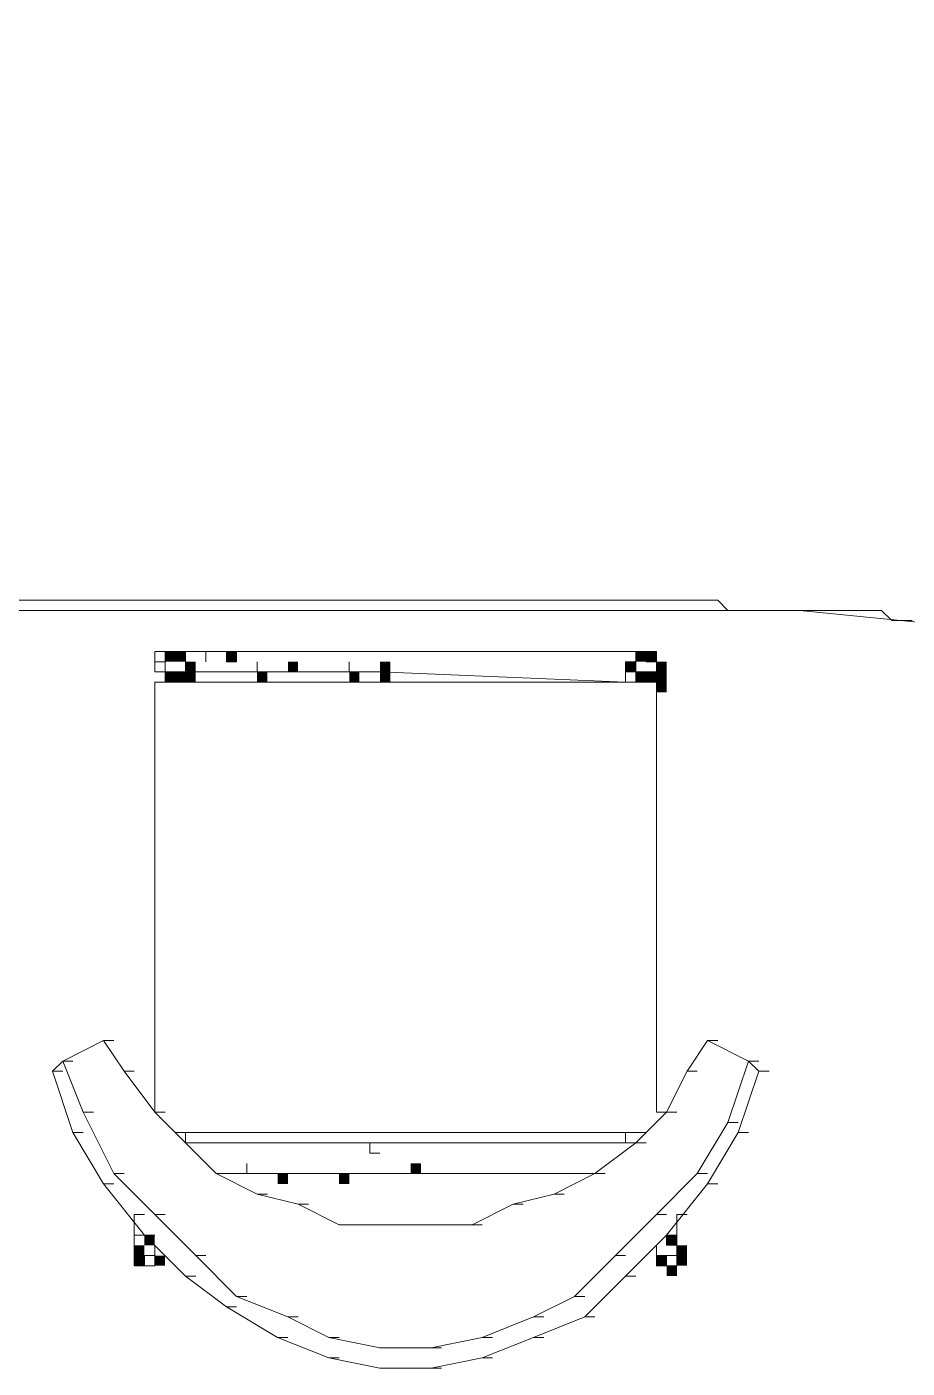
# Model space of a CAD drawing. Header units: millimetres. Extents: x 521 to 148073, y -17811 to 32040.
# Drawn here: x 141292 to 142017, y -17735 to -16630 of the extents above; entities that cross this region are included whole.
import ezdxf

# ---------------------------------------------------------------- set-up
doc = ezdxf.new("R2010")
doc.units = ezdxf.units.MM
doc.layers.add('PDF_Celobarevné výplně', color=7, linetype='Continuous')
doc.layers.add('PDF_Geometrie', color=7, linetype='Continuous', true_color=0xbdbdbd)

msp = doc.modelspace()

# ---------------------------------------------------------------- linework, layer by layer
at = {"layer": 'PDF_Celobarevné výplně', "lineweight": 18, "transparency": 33554559}
for points in [[(141405.6, -17144.8), (141405.6, -17153.3), (141414, -17144.8), (141414, -17153.3)], [(141414, -17144.8), (141414, -17153.3), (141422.5, -17144.8), (141422.5, -17153.3)], [(141414, -17144.8), (141414, -17153.3), (141422.5, -17144.8), (141422.5, -17153.3)], [(141414, -17144.8), (141414, -17153.3), (141422.5, -17144.8), (141422.5, -17153.3)], [(141414, -17144.8), (141414, -17153.3), (141422.5, -17144.8), (141422.5, -17153.3)], [(141456.2, -17144.8), (141456.2, -17153.3), (141464.6, -17144.8), (141464.6, -17153.3)], [(141793.5, -17144.8), (141793.5, -17153.3), (141802, -17144.8), (141802, -17153.3)], [(141802, -17144.8), (141802, -17153.3), (141810.4, -17144.8), (141810.4, -17153.3)], [(141802, -17144.8), (141802, -17153.3), (141810.4, -17144.8), (141810.4, -17153.3)], [(141802, -17144.8), (141802, -17153.3), (141810.4, -17144.8), (141810.4, -17153.3)], [(141422.5, -17153.3), (141422.5, -17161.7), (141430.9, -17153.3), (141430.9, -17161.7)], [(141506.8, -17153.3), (141506.8, -17161.7), (141515.2, -17153.3), (141515.2, -17161.7)], [(141582.7, -17153.3), (141582.7, -17161.7), (141591.1, -17153.3), (141591.1, -17161.7)], [(141785.1, -17153.3), (141785.1, -17161.7), (141793.5, -17153.3), (141793.5, -17161.7)], [(141810.4, -17153.3), (141810.4, -17161.7), (141818.8, -17153.3), (141818.8, -17161.7)], [(141810.4, -17153.3), (141810.4, -17161.7), (141818.8, -17153.3), (141818.8, -17161.7)], [(141405.6, -17161.7), (141405.6, -17170.1), (141414, -17161.7), (141414, -17170.1)], [(141405.6, -17161.7), (141405.6, -17170.1), (141414, -17161.7), (141414, -17170.1)], [(141414, -17161.7), (141414, -17170.1), (141422.5, -17161.7), (141422.5, -17170.1)], [(141422.5, -17161.7), (141422.5, -17170.1), (141430.9, -17161.7), (141430.9, -17170.1)], [(141481.5, -17161.7), (141481.5, -17170.1), (141489.9, -17161.7), (141489.9, -17170.1)], [(141481.5, -17161.7), (141481.5, -17170.1), (141489.9, -17161.7), (141489.9, -17170.1)], [(141557.4, -17161.7), (141557.4, -17170.1), (141565.8, -17161.7), (141565.8, -17170.1)], [(141582.7, -17161.7), (141582.7, -17170.1), (141591.1, -17161.7), (141591.1, -17170.1)], [(141793.5, -17161.7), (141793.5, -17170.1), (141802, -17161.7), (141802, -17170.1)], [(141793.5, -17161.7), (141793.5, -17170.1), (141802, -17161.7), (141802, -17170.1)], [(141802, -17161.7), (141802, -17170.1), (141810.4, -17161.7), (141810.4, -17170.1)], [(141810.4, -17161.7), (141810.4, -17170.1), (141818.8, -17161.7), (141818.8, -17170.1)], [(141810.4, -17170.1), (141810.4, -17178.6), (141818.8, -17170.1), (141818.8, -17178.6)], [(141810.4, -17170.1), (141810.4, -17178.6), (141818.8, -17170.1), (141818.8, -17178.6)], [(141498.4, -17574.9), (141498.4, -17583.4), (141506.8, -17574.9), (141506.8, -17583.4)], [(141549, -17574.9), (141549, -17583.4), (141557.4, -17574.9), (141557.4, -17583.4)], [(141608, -17566.5), (141608, -17574.9), (141616.4, -17566.5), (141616.4, -17574.9)], [(141388.7, -17625.5), (141388.7, -17634), (141397.2, -17625.5), (141397.2, -17634)], [(141388.7, -17625.5), (141388.7, -17634), (141397.2, -17625.5), (141397.2, -17634)], [(141818.8, -17625.5), (141818.8, -17634), (141827.3, -17625.5), (141827.3, -17634)], [(141380.3, -17634), (141380.3, -17642.4), (141388.7, -17634), (141388.7, -17642.4)], [(141380.3, -17642.4), (141380.3, -17650.8), (141388.7, -17642.4), (141388.7, -17650.8)], [(141380.3, -17642.4), (141380.3, -17650.8), (141388.7, -17642.4), (141388.7, -17650.8)], [(141397.2, -17642.4), (141397.2, -17650.8), (141405.6, -17642.4), (141405.6, -17650.8)], [(141397.2, -17642.4), (141397.2, -17650.8), (141405.6, -17642.4), (141405.6, -17650.8)], [(141810.4, -17642.4), (141810.4, -17650.8), (141818.8, -17642.4), (141818.8, -17650.8)], [(141810.4, -17642.4), (141810.4, -17650.8), (141818.8, -17642.4), (141818.8, -17650.8)], [(141827.3, -17634), (141827.3, -17642.4), (141835.7, -17634), (141835.7, -17642.4)], [(141827.3, -17634), (141827.3, -17642.4), (141835.7, -17634), (141835.7, -17642.4)], [(141827.3, -17642.4), (141827.3, -17650.8), (141835.7, -17642.4), (141835.7, -17650.8)], [(141827.3, -17642.4), (141827.3, -17650.8), (141835.7, -17642.4), (141835.7, -17650.8)], [(141818.8, -17650.8), (141818.8, -17659.3), (141827.3, -17650.8), (141827.3, -17659.3)]]:
    msp.add_solid(points, dxfattribs=at)
at = {"layer": 'PDF_Geometrie', "lineweight": 18}
for points in [[(141759.8, -17111.1), (141262.2, -17111.1), (141262.2, -16630.4), (141270.7, -16630.4)], [(142021.2, -17119.5), (142012.8, -17119.5), (142004.4, -17119.5), (141995.9, -17111.1), (141987.5, -17111.1), (141979.1, -17111.1), (141970.6, -17111.1), (141962.2, -17111.1), (141953.8, -17111.1), (141945.3, -17111.1), (141936.9, -17111.1), (141928.5, -17111.1), (141920, -17111.1), (141911.6, -17111.1), (141903.2, -17111.1), (141894.7, -17111.1), (141886.3, -17111.1), (141877.9, -17111.1), (141869.4, -17111.1), (141861, -17102.7), (141852.6, -17102.7), (141844.1, -17102.7), (141835.7, -17102.7), (141827.3, -17102.7), (141818.8, -17102.7), (141810.4, -17102.7), (141802, -17102.7), (141793.5, -17102.7), (141785.1, -17102.7), (141776.7, -17102.7), (141768.2, -17102.7), (141759.8, -17102.7), (141751.4, -17102.7), (141253.8, -17102.7), (141751.4, -17102.7), (141759.8, -17102.7), (141768.2, -17102.7), (141776.7, -17102.7), (141785.1, -17102.7), (141793.5, -17102.7), (141802, -17102.7), (141810.4, -17102.7), (141818.8, -17102.7), (141827.3, -17102.7), (141835.7, -17102.7), (141844.1, -17102.7), (141852.6, -17102.7), (141861, -17102.7), (141869.4, -17111.1), (141877.9, -17111.1), (141886.3, -17111.1), (141894.7, -17111.1), (141903.2, -17111.1), (141911.6, -17111.1), (141920, -17111.1), (141928.5, -17111.1), (141936.9, -17111.1), (141945.3, -17111.1), (141953.8, -17111.1), (141962.2, -17111.1), (141970.6, -17111.1), (141979.1, -17111.1), (141987.5, -17111.1), (141995.9, -17111.1), (142004.4, -17119.5), (142012.8, -17119.5), (142021.2, -17119.5)], [(142021.2, -17119.5), (142012.8, -17119.5), (142004.4, -17119.5), (141995.9, -17111.1), (141987.5, -17111.1), (141979.1, -17111.1), (141970.6, -17111.1), (141962.2, -17111.1), (141953.8, -17111.1), (141945.3, -17111.1), (141936.9, -17111.1), (141928.5, -17111.1), (141920, -17111.1), (141911.6, -17111.1), (141903.2, -17111.1), (141894.7, -17111.1), (141886.3, -17111.1), (141877.9, -17111.1), (141869.4, -17111.1), (141861, -17102.7), (141852.6, -17102.7), (141844.1, -17102.7), (141835.7, -17102.7), (141827.3, -17102.7), (141818.8, -17102.7), (141810.4, -17102.7), (141802, -17102.7), (141793.5, -17102.7), (141785.1, -17102.7), (141776.7, -17102.7), (141768.2, -17102.7), (141759.8, -17102.7), (141751.4, -17102.7), (141253.8, -17102.7)], [(141751.4, -17102.7), (141751.4, -17102.7)], [(141751.4, -17102.7), (141751.4, -17102.7)], [(141759.8, -17102.7), (141759.8, -17102.7)], [(142653.7, -17220.7), (142636.9, -17220.7), (142628.4, -17229.2), (142577.8, -17229.2), (142426, -17187), (142265.8, -17153.3), (142097.1, -17128), (141928.5, -17111.1), (141759.8, -17111.1), (141768.2, -17111.1)], [(141768.2, -17102.7), (141768.2, -17102.7)], [(141776.7, -17102.7), (141776.7, -17102.7)], [(141776.7, -17102.7), (141776.7, -17102.7)], [(141776.7, -17102.7), (141776.7, -17102.7)], [(141776.7, -17102.7), (141776.7, -17102.7)], [(141776.7, -17102.7), (141776.7, -17102.7)], [(141785.1, -17102.7), (141785.1, -17102.7)], [(141793.5, -17102.7), (141793.5, -17102.7)], [(141802, -17102.7), (141802, -17102.7)], [(141810.4, -17102.7), (141810.4, -17102.7)], [(141810.4, -17102.7), (141810.4, -17102.7)], [(141810.4, -17102.7), (141810.4, -17102.7)], [(141810.4, -17102.7), (141810.4, -17102.7)], [(141810.4, -17102.7), (141810.4, -17102.7)], [(141818.8, -17102.7), (141818.8, -17102.7)], [(141827.3, -17102.7), (141827.3, -17102.7)], [(141835.7, -17102.7), (141835.7, -17102.7)], [(141844.1, -17102.7), (141844.1, -17102.7)], [(141844.1, -17102.7), (141844.1, -17102.7)], [(141844.1, -17102.7), (141844.1, -17102.7)], [(141844.1, -17102.7), (141844.1, -17102.7)], [(141844.1, -17102.7), (141844.1, -17102.7)], [(141852.6, -17102.7), (141852.6, -17102.7)], [(141861, -17102.7), (141861, -17102.7)], [(141869.4, -17111.1), (141869.4, -17111.1)], [(141877.9, -17111.1), (141877.9, -17111.1)], [(141877.9, -17111.1), (141877.9, -17111.1)], [(141877.9, -17111.1), (141877.9, -17111.1)], [(141877.9, -17111.1), (141877.9, -17111.1)], [(141877.9, -17111.1), (141877.9, -17111.1)], [(141886.3, -17111.1), (141886.3, -17111.1)], [(141894.7, -17111.1), (141894.7, -17111.1)], [(141903.2, -17111.1), (141903.2, -17111.1)], [(141903.2, -17111.1), (141903.2, -17111.1)], [(141903.2, -17111.1), (141903.2, -17111.1)], [(141903.2, -17111.1), (141903.2, -17111.1)], [(141903.2, -17111.1), (141903.2, -17111.1)], [(141911.6, -17111.1), (141911.6, -17111.1)], [(141920, -17111.1), (141920, -17111.1)], [(141928.5, -17111.1), (141928.5, -17111.1)], [(141936.9, -17111.1), (141936.9, -17111.1)], [(141936.9, -17111.1), (141936.9, -17111.1)], [(141936.9, -17111.1), (141936.9, -17111.1)], [(141936.9, -17111.1), (141936.9, -17111.1)], [(141936.9, -17111.1), (141936.9, -17111.1)], [(141945.3, -17111.1), (141945.3, -17111.1)], [(141953.8, -17111.1), (141953.8, -17111.1)], [(141962.2, -17111.1), (141962.2, -17111.1)], [(141970.6, -17111.1), (141970.6, -17111.1)], [(141970.6, -17111.1), (141970.6, -17111.1)], [(141970.6, -17111.1), (141970.6, -17111.1)], [(141970.6, -17111.1), (141970.6, -17111.1)], [(141970.6, -17111.1), (141970.6, -17111.1)], [(141979.1, -17111.1), (141979.1, -17111.1)], [(141987.5, -17111.1), (141987.5, -17111.1)], [(141995.9, -17111.1), (141995.9, -17111.1)], [(141995.9, -17111.1), (141995.9, -17111.1)], [(141995.9, -17111.1), (141995.9, -17111.1)], [(141995.9, -17111.1), (141995.9, -17111.1)], [(141995.9, -17111.1), (141995.9, -17111.1)], [(142004.4, -17119.5), (142004.4, -17119.5)], [(142012.8, -17119.5), (142012.8, -17119.5)], [(141464.6, -17144.8), (141414, -17144.8), (141422.5, -17144.8), (141414, -17144.8), (141405.6, -17144.8), (141405.6, -17153.3), (141405.6, -17144.8), (141405.6, -17153.3), (141397.2, -17153.3), (141405.6, -17153.3), (141397.2, -17153.3), (141397.2, -17144.8), (141405.6, -17144.8), (141414, -17144.8)], [(141405.6, -17144.8), (141405.6, -17144.8)], [(141405.6, -17144.8), (141405.6, -17144.8)], [(141422.5, -17161.7), (141414, -17161.7), (141422.5, -17161.7), (141422.5, -17153.3), (141422.5, -17144.8), (141422.5, -17153.3), (141422.5, -17144.8), (141422.5, -17153.3), (141422.5, -17161.7), (141565.8, -17161.7)], [(141414, -17144.8), (141414, -17144.8)], [(141414, -17144.8), (141414, -17144.8)], [(141422.5, -17144.8), (141422.5, -17144.8)], [(141422.5, -17144.8), (141422.5, -17144.8)], [(141422.5, -17144.8), (141422.5, -17144.8)], [(141439.3, -17144.8), (141439.3, -17144.8)], [(141456.2, -17144.8), (141464.6, -17144.8), (141464.6, -17153.3), (141456.2, -17153.3), (141456.2, -17144.8), (141810.4, -17144.8)], [(141793.5, -17144.8), (141793.5, -17144.8)], [(141793.5, -17144.8), (141793.5, -17144.8)], [(141802, -17144.8), (141802, -17144.8)], [(141397.2, -17153.3), (141397.2, -17153.3)], [(141405.6, -17153.3), (141405.6, -17153.3)], [(141405.6, -17153.3), (141405.6, -17153.3)], [(141422.5, -17153.3), (141422.5, -17153.3)], [(141422.5, -17153.3), (141422.5, -17153.3)], [(141422.5, -17153.3), (141422.5, -17153.3)], [(141439.3, -17153.3), (141439.3, -17153.3)], [(141481.5, -17153.3), (141481.5, -17153.3)], [(141557.4, -17153.3), (141557.4, -17153.3)], [(141785.1, -17153.3), (141785.1, -17153.3)], [(141785.1, -17153.3), (141793.5, -17153.3)], [(141793.5, -17153.3), (141785.1, -17153.3)], [(141785.1, -17161.7), (141785.1, -17153.3)], [(141785.1, -17153.3), (141793.5, -17153.3)], [(141793.5, -17153.3), (141793.5, -17153.3)], [(141793.5, -17153.3), (141793.5, -17153.3)], [(141793.5, -17153.3), (141793.5, -17161.7)], [(141810.4, -17153.3), (141810.4, -17153.3)], [(141397.2, -17161.7), (141397.2, -17161.7)], [(141397.2, -17161.7), (141405.6, -17161.7)], [(141405.6, -17161.7), (141397.2, -17161.7)], [(141430.9, -17549.6), (141422.5, -17549.6), (141397.2, -17524.3), (141397.2, -17170.1), (141405.6, -17170.1), (141405.6, -17161.7), (141414, -17161.7)], [(141405.6, -17161.7), (141405.6, -17161.7)], [(141405.6, -17161.7), (141405.6, -17161.7)], [(141414, -17161.7), (141414, -17161.7)], [(141414, -17161.7), (141414, -17161.7)], [(141422.5, -17170.1), (141422.5, -17161.7), (141430.9, -17161.7)], [(141422.5, -17161.7), (141422.5, -17161.7)], [(141422.5, -17161.7), (141422.5, -17161.7)], [(141456.2, -17161.7), (141456.2, -17161.7)], [(141464.6, -17161.7), (141464.6, -17161.7)], [(141481.5, -17161.7), (141481.5, -17161.7)], [(141557.4, -17161.7), (141557.4, -17161.7)], [(141557.4, -17161.7), (141591.1, -17161.7)], [(141582.7, -17161.7), (141785.1, -17170.1), (141793.5, -17170.1)], [(141793.5, -17161.7), (141785.1, -17161.7)], [(141785.1, -17170.1), (141785.1, -17161.7), (141793.5, -17161.7)], [(141802, -17161.7), (141802, -17161.7)], [(141802, -17161.7), (141802, -17161.7)], [(141810.4, -17161.7), (141810.4, -17161.7)], [(141810.4, -17161.7), (141810.4, -17161.7)], [(141844.1, -17490.6), (141835.7, -17490.6), (141818.8, -17524.3), (141810.4, -17524.3), (141810.4, -17170.1), (141810.4, -17161.7), (141818.8, -17161.7)], [(141397.2, -17170.1), (141818.8, -17170.1)], [(141802, -17170.1), (141802, -17170.1)], [(141810.4, -17170.1), (141810.4, -17170.1)], [(141818.8, -17170.1), (141818.8, -17170.1)], [(141346.6, -17524.3), (141338.1, -17524.3), (141321.3, -17482.2), (141355, -17465.3), (141363.4, -17465.3)], [(141355, -17465.3), (141371.9, -17490.6), (141380.3, -17490.6)], [(141835.7, -17490.6), (141852.6, -17465.3), (141861, -17465.3)], [(141852.6, -17465.3), (141886.3, -17482.2), (141894.7, -17482.2), (141886.3, -17482.2), (141869.4, -17532.8)], [(141312.8, -17490.6), (141321.3, -17482.2), (141329.7, -17482.2)], [(141886.3, -17482.2), (141894.7, -17490.6), (141903.2, -17490.6)], [(141329.7, -17541.2), (141312.8, -17490.6), (141321.3, -17490.6)], [(141371.9, -17490.6), (141397.2, -17524.3), (141405.6, -17524.3)], [(141894.7, -17490.6), (141877.9, -17541.2), (141886.3, -17541.2)], [(141338.1, -17524.3), (141363.4, -17574.9), (141371.9, -17574.9)], [(141422.5, -17549.6), (141793.5, -17549.6), (141818.8, -17524.3), (141827.3, -17524.3)], [(141355, -17583.4), (141329.7, -17541.2), (141338.1, -17541.2)], [(141414, -17541.2), (141802, -17541.2)], [(141430.9, -17541.2), (141422.5, -17541.2), (141422.5, -17549.6), (141447.8, -17574.9), (141456.2, -17574.9), (141557.4, -17574.9)], [(141785.1, -17549.6), (141785.1, -17541.2), (141793.5, -17541.2)], [(141844.1, -17574.9), (141869.4, -17532.8), (141877.9, -17532.8)], [(141877.9, -17541.2), (141852.6, -17583.4), (141861, -17583.4)], [(141549, -17574.9), (141759.8, -17574.9), (141793.5, -17549.6), (141802, -17549.6)], [(141574.3, -17549.6), (141574.3, -17549.6)], [(141574.3, -17558.1), (141574.3, -17558.1)], [(141574.3, -17558.1), (141574.3, -17558.1)], [(141582.7, -17558.1), (141582.7, -17558.1)], [(141363.4, -17574.9), (141397.2, -17608.7), (141405.6, -17608.7)], [(141447.8, -17574.9), (141481.5, -17591.8), (141489.9, -17591.8)], [(141473.1, -17566.5), (141473.1, -17566.5)], [(141473.1, -17574.9), (141473.1, -17574.9)], [(141726.1, -17591.8), (141759.8, -17574.9), (141768.2, -17574.9)], [(141810.4, -17608.7), (141844.1, -17574.9), (141852.6, -17574.9)], [(141388.7, -17625.5), (141355, -17583.4), (141363.4, -17583.4)], [(141852.6, -17583.4), (141818.8, -17625.5), (141827.3, -17625.5), (141818.8, -17625.5), (141827.3, -17625.5), (141827.3, -17634), (141827.3, -17608.7), (141835.7, -17608.7)], [(141481.5, -17591.8), (141515.2, -17600.2), (141523.7, -17600.2)], [(141692.3, -17600.2), (141726.1, -17591.8), (141734.5, -17591.8)], [(141380.3, -17634), (141380.3, -17608.7), (141388.7, -17608.7)], [(141397.2, -17608.7), (141430.9, -17642.4), (141439.3, -17642.4)], [(141515.2, -17600.2), (141549, -17617.1), (141557.4, -17617.1)], [(141658.6, -17617.1), (141692.3, -17600.2), (141700.8, -17600.2)], [(141776.7, -17642.4), (141810.4, -17608.7), (141818.8, -17608.7)], [(141549, -17617.1), (141591.1, -17617.1)], [(141582.7, -17617.1), (141633.3, -17617.1)], [(141624.9, -17617.1), (141667, -17617.1)], [(141380.3, -17625.5), (141380.3, -17625.5)], [(141380.3, -17625.5), (141380.3, -17625.5)], [(141388.7, -17625.5), (141388.7, -17625.5)], [(141422.5, -17659.3), (141388.7, -17625.5), (141397.2, -17625.5)], [(141818.8, -17625.5), (141785.1, -17659.3), (141793.5, -17659.3)], [(141818.8, -17625.5), (141818.8, -17625.5)], [(141827.3, -17634), (141827.3, -17642.4), (141827.3, -17634), (141818.8, -17634), (141818.8, -17625.5), (141827.3, -17625.5)], [(141827.3, -17625.5), (141827.3, -17625.5)], [(141380.3, -17634), (141380.3, -17634)], [(141380.3, -17642.4), (141380.3, -17634)], [(141380.3, -17634), (141380.3, -17634)], [(141380.3, -17634), (141380.3, -17642.4)], [(141380.3, -17642.4), (141380.3, -17642.4)], [(141388.7, -17650.8), (141388.7, -17642.4)], [(141388.7, -17642.4), (141397.2, -17642.4)], [(141388.7, -17650.8), (141388.7, -17642.4)], [(141388.7, -17642.4), (141388.7, -17642.4)], [(141388.7, -17642.4), (141388.7, -17650.8)], [(141397.2, -17634), (141397.2, -17634)], [(141397.2, -17642.4), (141397.2, -17642.4)], [(141397.2, -17642.4), (141397.2, -17642.4)], [(141397.2, -17642.4), (141397.2, -17650.8)], [(141430.9, -17642.4), (141464.6, -17676.1), (141473.1, -17676.1)], [(141742.9, -17676.1), (141776.7, -17642.4), (141785.1, -17642.4)], [(141810.4, -17634), (141810.4, -17634)], [(141810.4, -17642.4), (141810.4, -17642.4)], [(141827.3, -17634), (141827.3, -17634)], [(141827.3, -17642.4), (141827.3, -17642.4)], [(141397.2, -17650.8), (141388.7, -17650.8)], [(141388.7, -17650.8), (141388.7, -17650.8)], [(141397.2, -17650.8), (141397.2, -17650.8)], [(141818.8, -17650.8), (141818.8, -17650.8)], [(141818.8, -17650.8), (141827.3, -17650.8)], [(141827.3, -17650.8), (141818.8, -17650.8)], [(141827.3, -17650.8), (141827.3, -17650.8)], [(141456.2, -17684.6), (141422.5, -17659.3), (141430.9, -17659.3)], [(141785.1, -17659.3), (141751.4, -17693), (141759.8, -17693)], [(141464.6, -17676.1), (141506.8, -17693), (141515.2, -17693)], [(141709.2, -17693), (141742.9, -17676.1), (141751.4, -17676.1)], [(141498.4, -17709.9), (141456.2, -17684.6), (141464.6, -17684.6)], [(141506.8, -17693), (141540.5, -17709.9), (141549, -17709.9)], [(141667, -17709.9), (141709.2, -17693), (141717.6, -17693)], [(141751.4, -17693), (141709.2, -17709.9), (141717.6, -17709.9)], [(141540.5, -17726.7), (141498.4, -17709.9), (141506.8, -17709.9)], [(141540.5, -17709.9), (141582.7, -17718.3), (141591.1, -17718.3)], [(141582.7, -17718.3), (141633.3, -17718.3)], [(141624.9, -17718.3), (141667, -17709.9), (141675.5, -17709.9)], [(141709.2, -17709.9), (141667, -17726.7), (141675.5, -17726.7)], [(141582.7, -17735.2), (141540.5, -17726.7), (141549, -17726.7)], [(141667, -17726.7), (141624.9, -17735.2), (141633.3, -17735.2)], [(141624.9, -17735.2), (141582.7, -17735.2), (141591.1, -17735.2)]]:
    msp.add_lwpolyline(points, dxfattribs=at)
for points in [[(141439.3, -17153.3), (141439.3, -17144.8)], [(141793.5, -17144.8), (141802, -17144.8)], [(141793.5, -17153.3), (141793.5, -17144.8)], [(141802, -17153.3), (141802, -17144.8), (141810.4, -17144.8), (141810.4, -17153.3)], [(141397.2, -17161.7), (141397.2, -17153.3), (141405.6, -17153.3), (141405.6, -17161.7)], [(141481.5, -17161.7), (141481.5, -17153.3)], [(141557.4, -17161.7), (141557.4, -17153.3)], [(141810.4, -17161.7), (141810.4, -17153.3)], [(141405.6, -17161.7), (141414, -17161.7)], [(141456.2, -17161.7), (141464.6, -17161.7)], [(141793.5, -17170.1), (141793.5, -17161.7), (141802, -17161.7), (141802, -17170.1)], [(141802, -17170.1), (141802, -17161.7)], [(141802, -17161.7), (141810.4, -17161.7)], [(141810.4, -17170.1), (141818.8, -17170.1)], [(141574.3, -17558.1), (141574.3, -17549.6)], [(141574.3, -17558.1), (141582.7, -17558.1)], [(141473.1, -17574.9), (141473.1, -17566.5)], [(141380.3, -17625.5), (141388.7, -17625.5)], [(141380.3, -17634), (141380.3, -17625.5)], [(141380.3, -17650.8), (141380.3, -17642.4), (141388.7, -17642.4), (141388.7, -17650.8)], [(141397.2, -17642.4), (141397.2, -17634)], [(141397.2, -17650.8), (141397.2, -17642.4)], [(141810.4, -17642.4), (141810.4, -17634)], [(141810.4, -17650.8), (141810.4, -17642.4), (141818.8, -17642.4), (141818.8, -17650.8)], [(141818.8, -17650.8), (141818.8, -17642.4), (141827.3, -17642.4), (141827.3, -17650.8)]]:
    msp.add_lwpolyline(points, close=True, dxfattribs=at)

doc.saveas('drawing.dxf')
